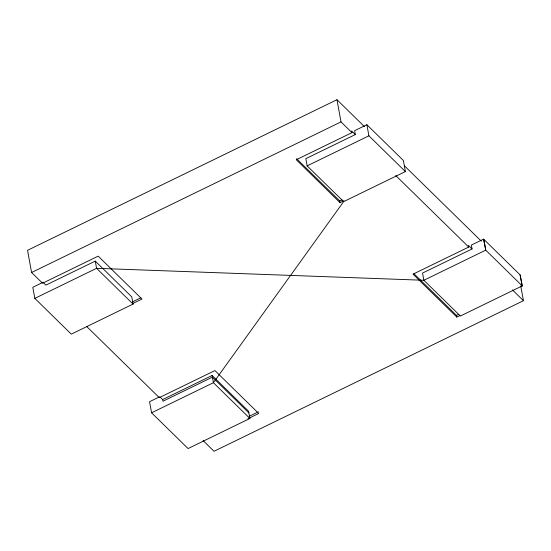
<?xml version="1.0" encoding="UTF-8"?>
<svg xmlns="http://www.w3.org/2000/svg" width="551" height="551" viewBox="0 0 551 551"><rect width="100%" height="100%" fill="white"/><g stroke="black" fill="none" stroke-linecap="round" stroke-linejoin="round"><path stroke-width="0.83" d="M343.624 201.632L307.134 165.879L305.826 158.667L355.333 134.568L354.63 130.683L366.883 124.719L403.373 160.479L405.384 171.575L343.624 201.632L213.416 382.704L151.573 412.802L149.555 401.707L159.611 396.81M364.5 126.689L336.978 99.71L27.55 250.306L31.579 272.497L42.537 283.228L98.188 256.146L141.979 299.055L132.701 303.567M31.579 272.497L341.007 121.895L351.965 132.633L296.266 159.742L340.05 202.651L343.92 200.771M42.854 282.387L32.798 287.285L34.816 298.38L71.306 334.14L133.066 304.076L131.758 296.865L95.268 261.105L45.885 285.142L42.84 282.16M34.816 298.38L96.583 268.316L423.864 280.273L485.748 250.154L522.238 285.914L460.354 316.033L423.864 280.273L422.555 273.062L472.062 248.962L471.36 245.085L483.613 239.12L520.103 274.88L522.238 285.914L520.103 274.88M307.134 165.879L368.901 135.815L405.384 171.575M132.398 301.907L140.898 297.767M296.569 158.674L339.747 200.984L342.068 199.855M472.062 248.962L468.412 245.388L468.715 247.055L413.023 274.164L456.807 317.073L459.899 315.565M160.203 397.181L162.641 399.565L212.101 375.493L248.591 411.246L249.899 418.457L188.063 448.555L151.573 412.802M249.155 416.329L258.426 411.811M413.932 273.689L456.503 315.406L458.825 314.277M247.909 418.746L258.729 413.477L214.945 370.568L159.294 397.65L86.934 326.743M520.764 285.9L523.45 300.694L214.022 451.29L203.078 440.566M404.462 165.844L481.305 241.152M355.333 134.568L351.662 130.966L351.965 132.633M395.749 175.542L468.715 247.055M512.506 289.964L523.45 300.694M248.894 412.913L212.404 377.153L162.938 401.231L162.641 399.565M133.066 304.076L96.583 268.316L95.268 261.105M249.899 418.457L213.416 382.704L212.101 375.493M456.503 315.406L456.807 317.073M366.883 124.719L368.901 135.815M336.978 99.71L341.007 121.895M339.747 200.984L340.05 202.651M484.742 244.603L483.613 239.12L485.748 250.154L484.742 244.603"/></g></svg>
